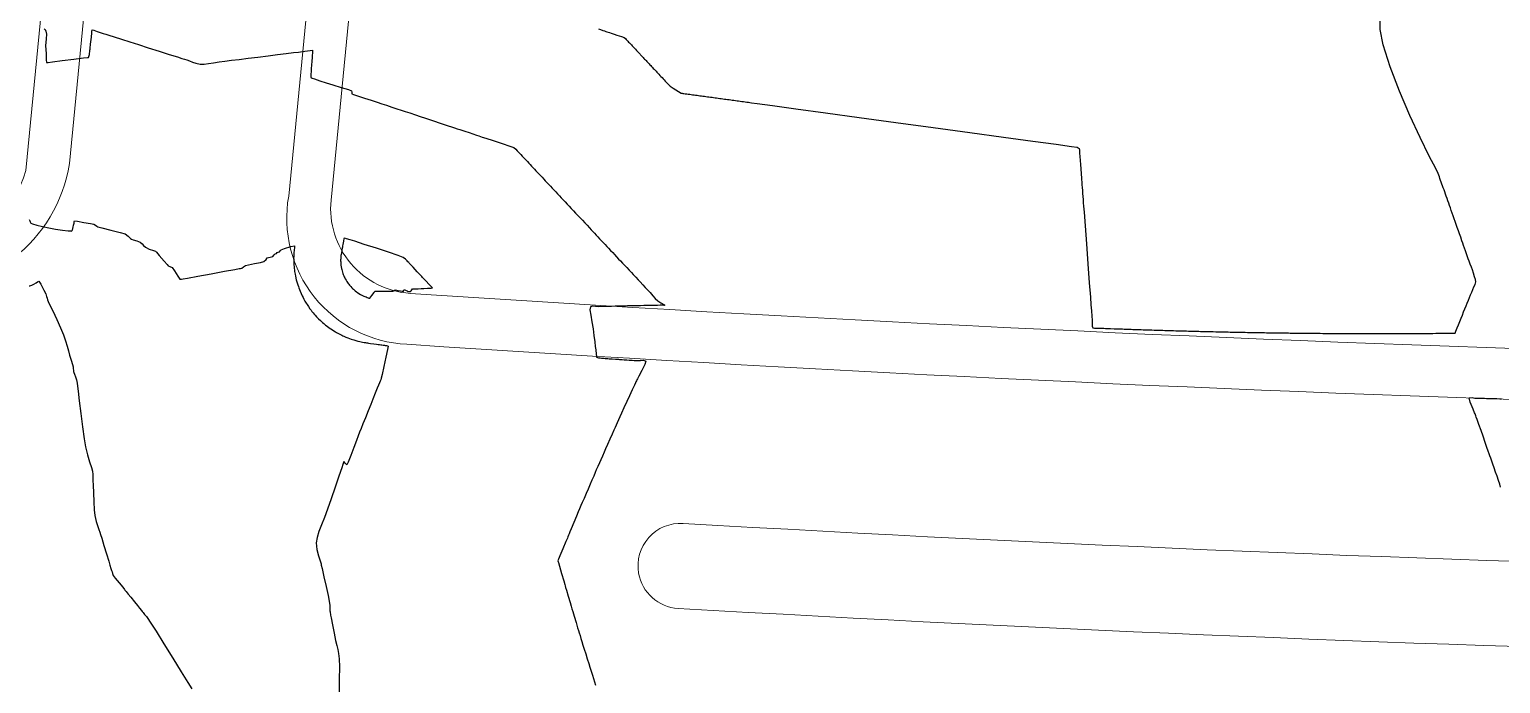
# Model space of a CAD drawing. Header units: millimetres. Extents: x 340454 to 342791, y 6993867 to 6995092.
# Drawn here: x 341446.2 to 341532.6, y 6994412.4 to 6994450.8 of the extents above; entities that cross this region are included whole.
import ezdxf

# ---------------------------------------------------------------- set-up
doc = ezdxf.new("R2010")
doc.units = ezdxf.units.MM
doc.header["$LTSCALE"] = 10
for name, color, linetype in [('T-HM-CURVA_INTERMEDIARIA', 45, 'Continuous'), ('T-HM-CURVA_MESTRA', 20, 'Continuous'), ('URB-Calçadas', 2, 'Continuous'), ('URB-Quadras', 3, 'Continuous')]:
    doc.layers.add(name, color=color, linetype=linetype)

msp = doc.modelspace()

# ---------------------------------------------------------------- linework, layer by layer
at = {"layer": 'T-HM-CURVA_INTERMEDIARIA', "color": 45, "linetype": 'Continuous', "lineweight": -3, "flags": 128}
for points, elevation in [([(341447.066, 6994450.877), (341447.108, 6994450.833), (341447.163, 6994450.734), (341447.189, 6994450.561), (341447.165, 6994450.287), (341447.144, 6994449.882), (341447.166, 6994449.433), (341447.179, 6994449.056), (341447.188, 6994448.894), (341447.237, 6994448.898), (341447.292, 6994448.907), (341447.538, 6994448.938), (341448.112, 6994449.009), (341448.794, 6994449.093), (341449.365, 6994449.164), (341449.606, 6994449.193), (341449.66, 6994449.193), (341449.686, 6994449.257), (341449.697, 6994449.309), (341449.71, 6994449.374), (341449.722, 6994449.449), (341449.732, 6994449.522), (341449.744, 6994449.62), (341449.75, 6994449.677), (341449.757, 6994449.74), (341449.783, 6994449.971), (341449.829, 6994450.388), (341449.856, 6994450.635), (341449.859, 6994450.736), (341449.876, 6994450.815), (341449.976, 6994450.793), (341450.165, 6994450.728), (341450.348, 6994450.665), (341450.515, 6994450.612), (341450.681, 6994450.559), (341450.855, 6994450.504), (341451.173, 6994450.403), (341451.596, 6994450.269), (341452.082, 6994450.114), (341452.593, 6994449.952), (341453.165, 6994449.77), (341453.801, 6994449.568), (341454.406, 6994449.376), (341454.885, 6994449.224), (341455.144, 6994449.142), (341455.303, 6994449.092), (341455.429, 6994449.052), (341455.588, 6994449.001), (341455.775, 6994448.927), (341455.971, 6994448.851), (341456.218, 6994448.801), (341456.443, 6994448.803), (341456.698, 6994448.837), (341456.992, 6994448.888), (341457.335, 6994448.939), (341457.665, 6994448.98), (341458.058, 6994449.028), (341458.512, 6994449.085), (341459.027, 6994449.148), (341459.601, 6994449.219), (341460.2, 6994449.293), (341460.767, 6994449.363), (341461.274, 6994449.426), (341461.689, 6994449.477), (341461.983, 6994449.514), (341462.364, 6994449.562), (341462.684, 6994449.603), (341462.821, 6994449.617), (341462.814, 6994449.519), (341462.808, 6994449.437), (341462.802, 6994449.359), (341462.789, 6994449.184), (341462.773, 6994448.975), (341462.757, 6994448.748), (341462.741, 6994448.539), (341462.734, 6994448.44), (341462.73, 6994448.388), (341462.727, 6994448.339), (341462.723, 6994448.261), (341462.72, 6994448.17), (341462.72, 6994448.104), (341462.723, 6994448.051), (341462.73, 6994447.998), (341462.789, 6994447.974), (341462.924, 6994447.931), (341463.24, 6994447.831), (341463.616, 6994447.711), (341464.001, 6994447.592), (341464.494, 6994447.44), (341464.921, 6994447.305), (341465.111, 6994447.236), (341465.113, 6994447.15), (341465.114, 6994447.064), (341465.23, 6994447.017), (341465.505, 6994446.927), (341465.872, 6994446.81), (341466.265, 6994446.682), (341466.604, 6994446.57), (341466.885, 6994446.476), (341467.158, 6994446.386), (341467.471, 6994446.282), (341467.774, 6994446.181), (341468.017, 6994446.101), (341468.249, 6994446.024), (341468.52, 6994445.934), (341468.859, 6994445.821), (341469.131, 6994445.731), (341469.439, 6994445.629), (341469.739, 6994445.529), (341469.979, 6994445.45), (341470.253, 6994445.359), (341470.543, 6994445.262), (341470.78, 6994445.184), (341470.977, 6994445.118), (341471.158, 6994445.058), (341471.308, 6994445.008), (341471.387, 6994444.982), (341471.462, 6994444.958), (341471.528, 6994444.936), (341471.583, 6994444.917), (341471.638, 6994444.899), (341471.761, 6994444.858), (341472.003, 6994444.778), (341472.223, 6994444.705), (341472.445, 6994444.631), (341472.586, 6994444.585), (341472.682, 6994444.553), (341472.777, 6994444.521), (341472.981, 6994444.456), (341473.424, 6994444.313), (341473.951, 6994444.142), (341474.403, 6994443.991), (341474.625, 6994443.908), (341474.748, 6994443.805), (341474.833, 6994443.713), (341474.904, 6994443.638), (341474.974, 6994443.563), (341475.046, 6994443.485), (341475.122, 6994443.405), (341475.197, 6994443.324), (341475.274, 6994443.242), (341475.352, 6994443.159), (341475.431, 6994443.074), (341475.511, 6994442.989), (341475.593, 6994442.901), (341475.676, 6994442.814), (341475.76, 6994442.723), (341475.845, 6994442.632), (341475.933, 6994442.539), (341476.02, 6994442.446), (341476.111, 6994442.349), (341476.201, 6994442.253), (341476.294, 6994442.153), (341476.388, 6994442.053), (341476.484, 6994441.95), (341476.581, 6994441.847), (341476.681, 6994441.741), (341476.78, 6994441.634), (341476.884, 6994441.524), (341476.987, 6994441.414), (341477.094, 6994441.3), (341477.2, 6994441.186), (341477.311, 6994441.068), (341477.421, 6994440.95), (341477.536, 6994440.827), (341477.651, 6994440.705), (341477.77, 6994440.578), (341477.889, 6994440.451), (341478.011, 6994440.32), (341478.135, 6994440.188), (341478.262, 6994440.052), (341478.391, 6994439.915), (341478.523, 6994439.774), (341478.657, 6994439.631), (341478.794, 6994439.485), (341478.932, 6994439.337), (341479.075, 6994439.185), (341479.177, 6994439.076), (341479.261, 6994438.986), (341479.367, 6994438.873), (341479.474, 6994438.759), (341479.562, 6994438.665), (341479.672, 6994438.548), (341479.783, 6994438.429), (341479.874, 6994438.332), (341479.989, 6994438.209), (341480.104, 6994438.086), (341480.2, 6994437.984), (341480.319, 6994437.857), (341480.44, 6994437.728), (341480.539, 6994437.622), (341480.664, 6994437.489), (341480.79, 6994437.354), (341480.893, 6994437.244), (341481.024, 6994437.105), (341481.155, 6994436.964), (341481.263, 6994436.849), (341481.4, 6994436.703), (341481.537, 6994436.557), (341481.65, 6994436.436), (341481.793, 6994436.284), (341481.936, 6994436.13), (341482.055, 6994436.004), (341482.204, 6994435.844), (341482.355, 6994435.684), (341482.479, 6994435.551), (341482.635, 6994435.384), (341482.8, 6994435.199), (341482.938, 6994435.043), (341483.087, 6994434.902), (341483.273, 6994434.775), (341483.44, 6994434.683), (341483.509, 6994434.637), (341483.436, 6994434.629), (341483.337, 6994434.635), (341483.225, 6994434.633), (341483.072, 6994434.631), (341482.906, 6994434.628), (341482.692, 6994434.624), (341482.574, 6994434.621), (341482.508, 6994434.62), (341482.443, 6994434.619), (341482.272, 6994434.615), (341482.075, 6994434.611), (341481.972, 6994434.609), (341481.869, 6994434.607), (341481.739, 6994434.604), (341481.577, 6994434.601), (341481.427, 6994434.598), (341481.303, 6994434.595), (341481.19, 6994434.592), (341481.078, 6994434.59), (341480.898, 6994434.585), (341480.741, 6994434.582), (341480.66, 6994434.58), (341480.58, 6994434.578), (341480.374, 6994434.572), (341480.184, 6994434.568), (341480.132, 6994434.566), (341480.081, 6994434.565), (341480.002, 6994434.563), (341479.833, 6994434.559), (341479.63, 6994434.553), (341479.433, 6994434.572), (341479.258, 6994434.592), (341479.13, 6994434.539), (341479.104, 6994434.367), (341479.148, 6994434.058), (341479.222, 6994433.667), (341479.29, 6994433.251), (341479.339, 6994432.852), (341479.384, 6994432.494), (341479.42, 6994432.206), (341479.443, 6994432.019), (341479.476, 6994431.764), (341479.492, 6994431.635), (341479.491, 6994431.585), (341479.542, 6994431.566), (341479.607, 6994431.555), (341479.696, 6994431.543), (341479.775, 6994431.534), (341479.838, 6994431.528), (341479.914, 6994431.52), (341480.002, 6994431.513), (341480.077, 6994431.507), (341480.156, 6994431.501), (341480.231, 6994431.496), (341480.308, 6994431.491), (341480.411, 6994431.484), (341480.602, 6994431.472), (341480.777, 6994431.461), (341480.842, 6994431.456), (341480.907, 6994431.452), (341480.999, 6994431.446), (341481.117, 6994431.439), (341481.267, 6994431.429), (341481.404, 6994431.42), (341481.494, 6994431.414), (341481.583, 6994431.409), (341481.708, 6994431.401), (341481.901, 6994431.388), (341482.071, 6994431.399), (341482.258, 6994431.409), (341482.379, 6994431.358), (341482.329, 6994431.153), (341482.159, 6994430.803), (341481.976, 6994430.468), (341481.887, 6994430.312), (341481.862, 6994430.259), (341481.837, 6994430.205), (341481.808, 6994430.142), (341481.775, 6994430.071), (341481.717, 6994429.946), (341481.587, 6994429.666), (341481.426, 6994429.316), (341481.272, 6994428.982), (341481.101, 6994428.606), (341480.96, 6994428.296), (341480.864, 6994428.082), (341480.784, 6994427.908), (341480.705, 6994427.734), (341480.642, 6994427.594), (341480.582, 6994427.459), (341480.507, 6994427.292), (341480.402, 6994427.057), (341480.272, 6994426.767), (341480.136, 6994426.461), (341480.026, 6994426.211), (341479.939, 6994426.011), (341479.838, 6994425.78), (341479.738, 6994425.554), (341479.658, 6994425.373), (341479.566, 6994425.163), (341479.479, 6994424.962), (341479.41, 6994424.803), (341479.323, 6994424.602), (341479.222, 6994424.369), (341479.12, 6994424.133), (341478.993, 6994423.84), (341478.877, 6994423.568), (341478.757, 6994423.287), (341478.651, 6994423.039), (341478.577, 6994422.865), (341478.498, 6994422.679), (341478.419, 6994422.493), (341478.316, 6994422.248), (341478.155, 6994421.865), (341478.003, 6994421.503), (341477.926, 6994421.319), (341477.881, 6994421.212), (341477.843, 6994421.12), (341477.81, 6994421.041), (341477.777, 6994420.961), (341477.691, 6994420.754), (341477.517, 6994420.334), (341477.345, 6994419.918), (341477.264, 6994419.723), (341477.242, 6994419.673), (341477.223, 6994419.622), (341477.236, 6994419.569), (341477.253, 6994419.516), (341477.311, 6994419.314), (341477.437, 6994418.882), (341477.563, 6994418.445), (341477.625, 6994418.23), (341477.649, 6994418.147), (341477.673, 6994418.064), (341477.724, 6994417.893), (341477.827, 6994417.543), (341477.936, 6994417.175), (341478.003, 6994416.949), (341478.049, 6994416.793), (341478.096, 6994416.636), (341478.174, 6994416.374), (341478.29, 6994415.991), (341478.382, 6994415.686), (341478.431, 6994415.524), (341478.47, 6994415.396), (341478.52, 6994415.234), (341478.575, 6994415.055), (341478.627, 6994414.886), (341478.693, 6994414.676), (341478.77, 6994414.425), (341478.853, 6994414.156), (341478.946, 6994413.856), (341479.029, 6994413.591), (341479.097, 6994413.379), (341479.173, 6994413.139), (341479.249, 6994412.898), (341479.31, 6994412.705), (341479.374, 6994412.504), (341479.431, 6994412.325)], 704), ([(341446.175, 6994439.682), (341446.213, 6994439.598), (341446.234, 6994439.53), (341446.267, 6994439.457), (341446.374, 6994439.421), (341446.624, 6994439.35), (341446.96, 6994439.266), (341447.322, 6994439.186), (341447.722, 6994439.117), (341448.141, 6994439.058), (341448.471, 6994439.017), (341448.607, 6994439.001), (341448.656, 6994438.989), (341448.698, 6994439.028), (341448.72, 6994439.079), (341448.737, 6994439.134), (341448.748, 6994439.18), (341448.76, 6994439.232), (341448.785, 6994439.345), (341448.811, 6994439.467), (341448.818, 6994439.538), (341448.833, 6994439.599), (341449.011, 6994439.574), (341449.393, 6994439.506), (341449.781, 6994439.434), (341449.978, 6994439.392), (341450.076, 6994439.334), (341450.143, 6994439.286), (341450.21, 6994439.244), (341450.447, 6994439.186), (341450.971, 6994439.058), (341451.517, 6994438.918), (341451.82, 6994438.827), (341451.984, 6994438.705), (341452.071, 6994438.618), (341452.128, 6994438.568), (341452.186, 6994438.523), (341452.292, 6994438.49), (341452.493, 6994438.427), (341452.691, 6994438.338), (341452.81, 6994438.238), (341452.892, 6994438.139), (341453.01, 6994438.04), (341453.232, 6994437.94), (341453.475, 6994437.858), (341453.594, 6994437.821), (341453.657, 6994437.748), (341453.818, 6994437.562), (341454.111, 6994437.223), (341454.273, 6994437.035), (341454.337, 6994436.961), (341454.432, 6994436.923), (341454.566, 6994436.85), (341454.703, 6994436.655), (341454.899, 6994436.347), (341455.022, 6994436.174), (341455.118, 6994436.168), (341455.222, 6994436.181), (341455.481, 6994436.228), (341456.088, 6994436.341), (341456.868, 6994436.486), (341457.647, 6994436.632), (341458.251, 6994436.745), (341458.503, 6994436.793), (341458.589, 6994436.805), (341458.672, 6994436.824), (341458.757, 6994436.893), (341458.873, 6994436.976), (341459.061, 6994437.02), (341459.406, 6994437.086), (341459.755, 6994437.155), (341459.953, 6994437.208), (341460.085, 6994437.332), (341460.152, 6994437.419), (341460.221, 6994437.436), (341460.331, 6994437.456), (341460.474, 6994437.498), (341460.558, 6994437.59), (341460.612, 6994437.662), (341460.703, 6994437.687), (341460.743, 6994437.737), (341460.804, 6994437.751), (341460.876, 6994437.773), (341460.921, 6994437.834), (341460.971, 6994437.898), (341461.177, 6994437.971), (341461.541, 6994438.084), (341461.753, 6994438.128), (341461.755, 6994438.002), (341461.733, 6994437.892), (341461.727, 6994437.826), (341461.722, 6994437.763), (341461.717, 6994437.697), (341461.712, 6994437.613), (341461.709, 6994437.506), (341461.706, 6994437.404), (341461.708, 6994437.348), (341461.709, 6994437.249), (341461.713, 6994437.114), (341461.721, 6994436.996), (341461.728, 6994436.914), (341461.733, 6994436.85), (341461.741, 6994436.79), (341461.75, 6994436.712), (341461.763, 6994436.617), (341461.777, 6994436.545), (341461.792, 6994436.473), (341461.817, 6994436.338), (341461.863, 6994436.128), (341461.916, 6994435.947), (341461.956, 6994435.828), (341461.982, 6994435.74), (341462.01, 6994435.651), (341462.048, 6994435.56), (341462.092, 6994435.46), (341462.146, 6994435.329), (341462.205, 6994435.192), (341462.26, 6994435.088), (341462.312, 6994434.993), (341462.37, 6994434.886), (341462.41, 6994434.812), (341462.445, 6994434.755), (341462.496, 6994434.679), (341462.576, 6994434.563), (341462.664, 6994434.434), (341462.727, 6994434.343), (341462.777, 6994434.279), (341462.815, 6994434.231), (341462.856, 6994434.183), (341462.908, 6994434.123), (341462.969, 6994434.052), (341463.048, 6994433.962), (341463.172, 6994433.841), (341463.285, 6994433.733), (341463.353, 6994433.667), (341463.406, 6994433.616), (341463.47, 6994433.561), (341463.522, 6994433.519), (341463.586, 6994433.469), (341463.671, 6994433.401), (341463.796, 6994433.306), (341463.985, 6994433.184), (341464.125, 6994433.095), (341464.17, 6994433.066), (341464.216, 6994433.037), (341464.374, 6994432.955), (341464.527, 6994432.876), (341464.588, 6994432.845), (341464.649, 6994432.817), (341464.698, 6994432.795), (341464.771, 6994432.764), (341464.895, 6994432.716), (341465.092, 6994432.644), (341465.24, 6994432.596), (341465.366, 6994432.559), (341465.481, 6994432.528), (341465.597, 6994432.501), (341465.744, 6994432.474), (341465.854, 6994432.456), (341465.926, 6994432.444), (341465.99, 6994432.433), (341466.042, 6994432.424), (341466.094, 6994432.415), (341466.211, 6994432.399), (341466.422, 6994432.37), (341466.562, 6994432.351), (341466.667, 6994432.336), (341466.754, 6994432.324), (341466.821, 6994432.315), (341466.888, 6994432.305), (341466.967, 6994432.295), (341467.031, 6994432.286), (341467.085, 6994432.278), (341467.156, 6994432.265), (341467.21, 6994432.256), (341467.265, 6994432.24), (341467.225, 6994432.044), (341467.126, 6994431.583), (341467.004, 6994431.031), (341466.899, 6994430.562), (341466.85, 6994430.349), (341466.817, 6994430.262), (341466.781, 6994430.176), (341466.739, 6994430.071), (341466.686, 6994429.937), (341466.619, 6994429.77), (341466.502, 6994429.478), (341466.36, 6994429.127), (341466.232, 6994428.809), (341466.078, 6994428.427), (341465.919, 6994428.031), (341465.775, 6994427.671), (341465.666, 6994427.396), (341465.582, 6994427.182), (341465.498, 6994426.967), (341465.39, 6994426.692), (341465.237, 6994426.286), (341465.062, 6994425.816), (341464.911, 6994425.425), (341464.827, 6994425.259), (341464.724, 6994425.356), (341464.654, 6994425.459), (341464.634, 6994425.399), (341464.615, 6994425.344), (341464.592, 6994425.278), (341464.526, 6994425.083), (341464.363, 6994424.602), (341464.143, 6994423.958), (341463.91, 6994423.272), (341463.703, 6994422.664), (341463.52, 6994422.168), (341463.343, 6994421.732), (341463.189, 6994421.346), (341463.078, 6994420.998), (341463.028, 6994420.679), (341463.062, 6994420.283), (341463.159, 6994419.91), (341463.262, 6994419.628), (341463.311, 6994419.506), (341463.317, 6994419.436), (341463.324, 6994419.366), (341463.371, 6994419.162), (341463.482, 6994418.687), (341463.617, 6994418.105), (341463.735, 6994417.575), (341463.798, 6994417.261), (341463.822, 6994417.001), (341463.83, 6994416.782), (341463.832, 6994416.68), (341463.845, 6994416.616), (341463.856, 6994416.561), (341463.865, 6994416.486), (341463.872, 6994416.432), (341463.905, 6994416.264), (341463.985, 6994415.863), (341464.082, 6994415.373), (341464.169, 6994414.94), (341464.235, 6994414.639), (341464.294, 6994414.406), (341464.343, 6994414.172), (341464.382, 6994413.868), (341464.395, 6994413.387), (341464.387, 6994412.655), (341464.37, 6994411.871)], 703), ([(341446.171, 6994435.779), (341446.224, 6994435.776), (341446.273, 6994435.792), (341446.328, 6994435.818), (341446.442, 6994435.877), (341446.583, 6994435.952), (341446.665, 6994436.016), (341446.741, 6994436.055), (341446.854, 6994435.874), (341447.038, 6994435.53), (341447.154, 6994435.299), (341447.201, 6994435.161), (341447.232, 6994435.049), (341447.261, 6994434.955), (341447.291, 6994434.863), (341447.373, 6994434.691), (341447.559, 6994434.302), (341447.794, 6994433.804), (341448.023, 6994433.304), (341448.189, 6994432.906), (341448.314, 6994432.544), (341448.406, 6994432.229), (341448.479, 6994431.953), (341448.545, 6994431.711), (341448.636, 6994431.41), (341448.711, 6994431.16), (341448.75, 6994431.024), (341448.768, 6994430.908), (341448.78, 6994430.816), (341448.789, 6994430.747), (341448.8, 6994430.678), (341448.835, 6994430.595), (341448.902, 6994430.435), (341448.961, 6994430.258), (341448.994, 6994430.068), (341449.012, 6994429.875), (341449.046, 6994429.597), (341449.117, 6994429.02), (341449.21, 6994428.272), (341449.313, 6994427.485), (341449.411, 6994426.788), (341449.491, 6994426.312), (341449.605, 6994425.85), (341449.727, 6994425.443), (341449.832, 6994425.113), (341449.893, 6994424.881), (341449.914, 6994424.691), (341449.917, 6994424.537), (341449.922, 6994424.344), (341449.932, 6994424.073), (341449.949, 6994423.621), (341449.971, 6994423.097), (341450, 6994422.613), (341450.034, 6994422.278), (341450.115, 6994421.924), (341450.207, 6994421.636), (341450.271, 6994421.455), (341450.319, 6994421.314), (341450.368, 6994421.173), (341450.435, 6994420.954), (341450.564, 6994420.526), (341450.714, 6994420.027), (341450.845, 6994419.595), (341450.914, 6994419.367), (341450.978, 6994419.17), (341451.014, 6994419.063), (341451.042, 6994418.972), (341451.066, 6994418.884), (341451.111, 6994418.761), (341451.226, 6994418.61), (341451.451, 6994418.334), (341451.67, 6994418.068), (341451.77, 6994417.947), (341451.802, 6994417.895), (341451.87, 6994417.811), (341451.993, 6994417.66), (341452.143, 6994417.478), (341452.362, 6994417.209), (341452.541, 6994416.99), (341452.664, 6994416.837), (341452.766, 6994416.709), (341452.812, 6994416.651), (341452.865, 6994416.585), (341452.955, 6994416.477), (341453.056, 6994416.357), (341453.104, 6994416.299), (341453.152, 6994416.241), (341453.286, 6994416.026), (341453.624, 6994415.484), (341454.089, 6994414.736), (341454.608, 6994413.903), (341455.103, 6994413.106), (341455.5, 6994412.467), (341455.724, 6994412.106)], 702), ([(341532.579, 6994423.959), (341532.524, 6994424.125), (341532.453, 6994424.333), (341532.366, 6994424.588), (341532.28, 6994424.839), (341532.194, 6994425.087), (341532.12, 6994425.302), (341532.06, 6994425.475), (341532, 6994425.648), (341531.948, 6994425.798), (341531.906, 6994425.917), (341531.853, 6994426.067), (341531.775, 6994426.289), (341531.673, 6994426.581), (341531.547, 6994426.938), (341531.429, 6994427.27), (341531.3, 6994427.628), (341531.196, 6994427.919), (341531.148, 6994428.053), (341531.119, 6994428.133), (341531.094, 6994428.202), (341531.073, 6994428.259), (341531.052, 6994428.315), (341530.956, 6994428.536), (341530.792, 6994428.94), (341530.731, 6994429.192), (341530.908, 6994429.212), (341531.056, 6994429.184), (341531.129, 6994429.182), (341531.284, 6994429.178), (341531.462, 6994429.174), (341531.544, 6994429.172), (341531.626, 6994429.169), (341531.743, 6994429.167), (341531.889, 6994429.163), (341532.006, 6994429.16), (341532.124, 6994429.157), (341532.356, 6994429.151), (341532.539, 6994429.147), (341532.621, 6994429.145)], 704)]:
    msp.add_lwpolyline(points, dxfattribs=dict(at, elevation=elevation))
at = {"layer": 'T-HM-CURVA_INTERMEDIARIA', "color": 45, "linetype": 'Continuous', "lineweight": -3, "elevation": 703, "flags": 128}
msp.add_lwpolyline([(341468.481, 6994437.119), (341468.46, 6994437.141), (341468.42, 6994437.185), (341468.362, 6994437.251), (341468.277, 6994437.339), (341468.132, 6994437.447), (341467.849, 6994437.557), (341467.278, 6994437.751), (341466.564, 6994437.985), (341465.853, 6994438.214), (341465.29, 6994438.393), (341465.023, 6994438.479), (341464.812, 6994438.549), (341464.704, 6994438.585), (341464.655, 6994438.557), (341464.626, 6994438.393), (341464.595, 6994438.205), (341464.581, 6994438.125), (341464.567, 6994438.044), (341464.544, 6994437.906), (341464.506, 6994437.684), (341464.486, 6994437.565), (341464.477, 6994437.498), (341464.471, 6994437.426), (341464.469, 6994437.368), (341464.466, 6994437.312), (341464.465, 6994437.247), (341464.467, 6994437.184), (341464.469, 6994437.128), (341464.474, 6994437.07), (341464.485, 6994436.985), (341464.498, 6994436.894), (341464.512, 6994436.8), (341464.53, 6994436.732), (341464.548, 6994436.665), (341464.57, 6994436.581), (341464.596, 6994436.511), (341464.622, 6994436.443), (341464.649, 6994436.368), (341464.679, 6994436.307), (341464.708, 6994436.248), (341464.735, 6994436.19), (341464.785, 6994436.109), (341464.835, 6994436.027), (341464.871, 6994435.968), (341464.909, 6994435.915), (341464.943, 6994435.872), (341464.984, 6994435.822), (341465.06, 6994435.737), (341465.13, 6994435.662), (341465.171, 6994435.618), (341465.212, 6994435.579), (341465.261, 6994435.538), (341465.314, 6994435.493), (341465.39, 6994435.435), (341465.454, 6994435.389), (341465.537, 6994435.332), (341465.635, 6994435.275), (341465.708, 6994435.234), (341465.753, 6994435.211), (341465.826, 6994435.177), (341465.886, 6994435.152), (341465.956, 6994435.123), (341466.018, 6994435.101), (341466.076, 6994435.081), (341466.129, 6994435.062), (341466.181, 6994435.05), (341466.305, 6994435.219), (341466.425, 6994435.391), (341466.47, 6994435.468), (341466.579, 6994435.469), (341466.784, 6994435.466), (341466.928, 6994435.463), (341467.042, 6994435.462), (341467.14, 6994435.461), (341467.232, 6994435.46), (341467.309, 6994435.459), (341467.37, 6994435.458), (341467.421, 6994435.458), (341467.476, 6994435.457), (341467.524, 6994435.472), (341467.581, 6994435.492), (341467.634, 6994435.516), (341467.688, 6994435.537), (341467.828, 6994435.512), (341467.983, 6994435.481), (341468.073, 6994435.46), (341468.146, 6994435.449), (341468.167, 6994435.508), (341468.187, 6994435.565), (341468.277, 6994435.526), (341468.362, 6994435.481), (341468.427, 6994435.446), (341468.485, 6994435.446), (341468.568, 6994435.445), (341468.606, 6994435.482), (341468.644, 6994435.536), (341468.687, 6994435.592), (341468.786, 6994435.598), (341468.862, 6994435.602), (341469.025, 6994435.611), (341469.186, 6994435.62), (341469.244, 6994435.623), (341469.353, 6994435.629), (341469.556, 6994435.64), (341469.686, 6994435.647), (341469.781, 6994435.648), (341469.852, 6994435.656), (341469.814, 6994435.703), (341469.76, 6994435.755), (341469.65, 6994435.871), (341469.487, 6994436.045), (341469.35, 6994436.192), (341469.275, 6994436.272), (341469.223, 6994436.327), (341469.134, 6994436.422), (341468.967, 6994436.601), (341468.84, 6994436.736), (341468.718, 6994436.867), (341468.601, 6994436.994), (341468.481, 6994437.119)], close=True, dxfattribs=at)
at = {"layer": 'T-HM-CURVA_MESTRA', "color": 20, "linetype": 'Continuous', "lineweight": -3, "elevation": 705, "flags": 128}
msp.add_lwpolyline([(341479.606, 6994450.871), (341479.728, 6994450.83), (341479.862, 6994450.785), (341479.959, 6994450.754), (341480.029, 6994450.73), (341480.089, 6994450.71), (341480.169, 6994450.684), (341480.258, 6994450.654), (341480.355, 6994450.622), (341480.418, 6994450.601), (341480.47, 6994450.584), (341480.531, 6994450.563), (341480.684, 6994450.513), (341480.964, 6994450.421), (341481.119, 6994450.368), (341481.185, 6994450.306), (341481.23, 6994450.259), (341481.277, 6994450.208), (341481.326, 6994450.157), (341481.376, 6994450.103), (341481.427, 6994450.048), (341481.48, 6994449.992), (341481.535, 6994449.933), (341481.592, 6994449.873), (341481.65, 6994449.81), (341481.711, 6994449.746), (341481.773, 6994449.679), (341481.838, 6994449.61), (341481.904, 6994449.539), (341481.939, 6994449.502), (341481.974, 6994449.465), (341482.009, 6994449.427), (341482.045, 6994449.388), (341482.082, 6994449.349), (341482.119, 6994449.309), (341482.158, 6994449.268), (341482.196, 6994449.227), (341482.236, 6994449.185), (341482.276, 6994449.142), (341482.317, 6994449.098), (341482.359, 6994449.053), (341482.402, 6994449.008), (341482.445, 6994448.961), (341482.49, 6994448.914), (341482.535, 6994448.866), (341482.581, 6994448.817), (341482.628, 6994448.767), (341482.676, 6994448.716), (341482.725, 6994448.663), (341482.774, 6994448.61), (341482.825, 6994448.556), (341482.877, 6994448.5), (341482.931, 6994448.443), (341482.985, 6994448.386), (341483.04, 6994448.326), (341483.097, 6994448.266), (341483.155, 6994448.204), (341483.214, 6994448.141), (341483.274, 6994448.076), (341483.336, 6994448.011), (341483.399, 6994447.943), (341483.464, 6994447.874), (341483.53, 6994447.803), (341483.598, 6994447.731), (341483.667, 6994447.657), (341483.736, 6994447.579), (341483.811, 6994447.503), (341483.997, 6994447.383), (341484.294, 6994447.198), (341484.453, 6994447.101), (341484.514, 6994447.093), (341484.563, 6994447.086), (341484.621, 6994447.078), (341484.696, 6994447.068), (341484.79, 6994447.055), (341484.874, 6994447.044), (341484.96, 6994447.032), (341485.045, 6994447.02), (341485.131, 6994447.009), (341485.217, 6994446.997), (341485.303, 6994446.985), (341485.39, 6994446.973), (341485.477, 6994446.962), (341485.564, 6994446.95), (341485.652, 6994446.938), (341485.739, 6994446.926), (341485.827, 6994446.914), (341485.916, 6994446.902), (341486.004, 6994446.889), (341486.093, 6994446.877), (341486.183, 6994446.865), (341486.272, 6994446.853), (341486.362, 6994446.841), (341486.452, 6994446.828), (341486.542, 6994446.816), (341486.633, 6994446.804), (341486.724, 6994446.791), (341486.815, 6994446.779), (341486.906, 6994446.766), (341486.998, 6994446.754), (341487.09, 6994446.741), (341487.182, 6994446.729), (341487.275, 6994446.716), (341487.368, 6994446.703), (341487.461, 6994446.691), (341487.554, 6994446.678), (341487.648, 6994446.665), (341487.741, 6994446.652), (341487.836, 6994446.639), (341487.93, 6994446.627), (341488.025, 6994446.614), (341488.12, 6994446.601), (341488.215, 6994446.588), (341488.31, 6994446.575), (341488.406, 6994446.562), (341488.502, 6994446.549), (341488.598, 6994446.535), (341488.929, 6994446.49), (341489.83, 6994446.368), (341491.198, 6994446.181), (341492.929, 6994445.946), (341494.918, 6994445.674), (341497.062, 6994445.382), (341499.258, 6994445.083), (341501.402, 6994444.79), (341503.39, 6994444.519), (341505.118, 6994444.283), (341506.483, 6994444.096), (341507.38, 6994443.973), (341507.707, 6994443.927), (341507.776, 6994443.889), (341507.834, 6994443.841), (341507.845, 6994443.751), (341507.849, 6994443.638), (341507.857, 6994443.533), (341507.865, 6994443.424), (341507.873, 6994443.314), (341507.882, 6994443.199), (341507.891, 6994443.083), (341507.9, 6994442.961), (341507.909, 6994442.839), (341507.919, 6994442.71), (341507.928, 6994442.581), (341507.939, 6994442.445), (341507.949, 6994442.308), (341507.96, 6994442.163), (341507.97, 6994442.019), (341507.982, 6994441.864), (341507.994, 6994441.711), (341508.006, 6994441.547), (341508.018, 6994441.383), (341508.031, 6994441.208), (341508.044, 6994441.031), (341508.058, 6994440.847), (341508.072, 6994440.658), (341508.087, 6994440.461), (341508.114, 6994440.107), (341508.174, 6994439.308), (341508.254, 6994438.236), (341508.342, 6994437.064), (341508.425, 6994435.963), (341508.489, 6994435.108), (341508.522, 6994434.67), (341508.549, 6994434.302), (341508.572, 6994434.001), (341508.589, 6994433.766), (341508.594, 6994433.569), (341508.596, 6994433.405), (341508.624, 6994433.31), (341508.74, 6994433.288), (341508.889, 6994433.299), (341509.057, 6994433.293), (341509.273, 6994433.285), (341509.386, 6994433.28), (341509.477, 6994433.277), (341509.675, 6994433.269), (341509.883, 6994433.261), (341509.949, 6994433.259), (341510.016, 6994433.257), (341510.193, 6994433.25), (341510.38, 6994433.243), (341510.463, 6994433.24), (341510.546, 6994433.237), (341510.706, 6994433.232), (341510.876, 6994433.226), (341510.973, 6994433.222), (341511.069, 6994433.219), (341511.217, 6994433.214), (341511.373, 6994433.209), (341511.48, 6994433.205), (341511.587, 6994433.202), (341511.725, 6994433.197), (341511.87, 6994433.192), (341511.986, 6994433.189), (341512.102, 6994433.185), (341512.231, 6994433.181), (341512.367, 6994433.177), (341512.491, 6994433.173), (341512.614, 6994433.169), (341512.738, 6994433.165), (341512.864, 6994433.161), (341512.997, 6994433.158), (341513.124, 6994433.154), (341513.242, 6994433.15), (341513.361, 6994433.147), (341513.499, 6994433.143), (341513.631, 6994433.139), (341513.745, 6994433.136), (341513.858, 6994433.133), (341514, 6994433.129), (341514.137, 6994433.125), (341514.246, 6994433.122), (341514.355, 6994433.119), (341514.5, 6994433.116), (341514.642, 6994433.112), (341514.748, 6994433.109), (341514.852, 6994433.107), (341514.955, 6994433.104), (341515.058, 6994433.102), (341515.202, 6994433.098), (341515.349, 6994433.094), (341515.456, 6994433.092), (341515.563, 6994433.089), (341515.703, 6994433.086), (341515.846, 6994433.083), (341515.957, 6994433.08), (341516.068, 6994433.078), (341516.204, 6994433.075), (341516.343, 6994433.072), (341516.458, 6994433.069), (341516.574, 6994433.067), (341516.705, 6994433.064), (341516.841, 6994433.061), (341516.96, 6994433.059), (341517.079, 6994433.057), (341517.206, 6994433.054), (341517.338, 6994433.052), (341517.461, 6994433.049), (341517.585, 6994433.047), (341517.71, 6994433.045), (341517.835, 6994433.042), (341517.965, 6994433.04), (341518.092, 6994433.038), (341518.212, 6994433.036), (341518.332, 6994433.034), (341518.467, 6994433.031), (341518.598, 6994433.029), (341518.714, 6994433.027), (341518.829, 6994433.026), (341518.969, 6994433.023), (341519.105, 6994433.021), (341519.216, 6994433.02), (341519.326, 6994433.018), (341519.471, 6994433.016), (341519.612, 6994433.014), (341519.718, 6994433.013), (341519.824, 6994433.011), (341519.974, 6994433.009), (341520.119, 6994433.007), (341520.22, 6994433.006), (341520.321, 6994433.005), (341520.476, 6994433.003), (341520.627, 6994433.001), (341520.724, 6994433), (341520.818, 6994432.999), (341520.91, 6994432.998), (341521.002, 6994432.997), (341521.16, 6994432.996), (341521.316, 6994432.994), (341521.402, 6994432.993), (341521.489, 6994432.993), (341521.653, 6994432.991), (341521.813, 6994432.99), (341521.894, 6994432.989), (341521.976, 6994432.988), (341522.145, 6994432.987), (341522.31, 6994432.986), (341522.386, 6994432.985), (341522.463, 6994432.985), (341522.637, 6994432.983), (341522.808, 6994432.982), (341522.879, 6994432.982), (341522.95, 6994432.982), (341523.129, 6994432.981), (341523.305, 6994432.98), (341523.371, 6994432.979), (341523.437, 6994432.979), (341523.621, 6994432.978), (341523.802, 6994432.977), (341523.863, 6994432.977), (341523.923, 6994432.977), (341524.113, 6994432.976), (341524.3, 6994432.976), (341524.355, 6994432.976), (341524.41, 6994432.976), (341524.605, 6994432.975), (341524.797, 6994432.975), (341524.847, 6994432.975), (341524.897, 6994432.975), (341525.097, 6994432.975), (341525.295, 6994432.975), (341525.384, 6994432.975), (341525.589, 6994432.975), (341525.792, 6994432.975), (341525.872, 6994432.975), (341526.081, 6994432.975), (341526.289, 6994432.976), (341526.359, 6994432.976), (341526.472, 6994432.976), (341526.675, 6994432.977), (341526.787, 6994432.977), (341526.846, 6994432.977), (341526.919, 6994432.978), (341527.085, 6994432.978), (341527.284, 6994432.979), (341527.451, 6994432.98), (341527.598, 6994432.981), (341527.782, 6994432.982), (341527.96, 6994432.983), (341528.101, 6994432.984), (341528.279, 6994432.985), (341528.457, 6994432.986), (341528.599, 6994432.987), (341528.777, 6994432.989), (341528.955, 6994432.99), (341529.096, 6994432.991), (341529.274, 6994432.993), (341529.497, 6994432.995), (341529.682, 6994432.997), (341529.772, 6994432.998), (341529.838, 6994432.995), (341529.9, 6994432.999), (341529.947, 6994433.105), (341530.022, 6994433.301), (341530.096, 6994433.483), (341530.181, 6994433.691), (341530.258, 6994433.88), (341530.333, 6994434.064), (341530.407, 6994434.245), (341530.479, 6994434.421), (341530.549, 6994434.595), (341530.618, 6994434.764), (341530.686, 6994434.93), (341530.752, 6994435.092), (341530.818, 6994435.253), (341530.881, 6994435.408), (341530.944, 6994435.564), (341531.005, 6994435.712), (341531.08, 6994435.857), (341531.124, 6994436.004), (341531.106, 6994436.143), (341531.052, 6994436.313), (341530.982, 6994436.52), (341530.919, 6994436.709), (341530.862, 6994436.865), (341530.795, 6994437.049), (341530.732, 6994437.229), (341530.681, 6994437.372), (341530.621, 6994437.541), (341530.562, 6994437.708), (341530.515, 6994437.841), (341530.459, 6994437.999), (341530.404, 6994438.155), (341530.36, 6994438.279), (341530.308, 6994438.427), (341530.236, 6994438.631), (341530.167, 6994438.827), (341530.099, 6994439.018), (341530.034, 6994439.202), (341529.971, 6994439.381), (341529.91, 6994439.554), (341529.85, 6994439.723), (341529.793, 6994439.886), (341529.735, 6994440.048), (341529.682, 6994440.199), (341529.628, 6994440.351), (341529.578, 6994440.494), (341529.527, 6994440.639), (341529.479, 6994440.774), (341529.431, 6994440.911), (341529.385, 6994441.04), (341529.339, 6994441.169), (341529.296, 6994441.292), (341529.253, 6994441.414), (341529.211, 6994441.531), (341529.17, 6994441.647), (341529.131, 6994441.759), (341529.092, 6994441.87), (341529.054, 6994441.976), (341529.017, 6994442.082), (341528.981, 6994442.184), (341528.946, 6994442.283), (341528.911, 6994442.382), (341528.765, 6994442.666), (341528.391, 6994443.405), (341527.862, 6994444.486), (341527.253, 6994445.794), (341526.637, 6994447.216), (341526.09, 6994448.637), (341525.685, 6994449.944), (341525.513, 6994450.831), (341525.497, 6994451.365)], dxfattribs=at)
at = {"layer": 'URB-Calçadas', "lineweight": 0}
for points in [[(341462.148, 6994583.263), (341455.773, 6994517.546, -0.469604), (341447.481, 6994511.319), (341447.481, 6994511.319), (341323.425, 6994526.082, 2.505871), (341322.711, 6994515.09), (341446.721, 6994500.318, -0.457908), (341453.358, 6994492.643), (341448.538, 6994442.956, -0.398793), (341439.073, 6994435.65), (341439.073, 6994435.65, -0.034561), (341322.289, 6994451.995, -0.062194), (341256.159, 6994486.217), (341063.331, 6994608.261), (340993.59, 6994654.346), (340972.95, 6994673.775), (340891.463, 6994782.889, -0.419832), (340892.118, 6994787.121), (340913.215, 6994802.257)], [(341549.964, 6994572.578), (341544.441, 6994513.129, 0.441915), (341552.414, 6994504.389), (341573.451, 6994504.41, -2.636759), (341572.626, 6994493.167, -0.012632), (341474.754, 6994497.063, 0.571181), (341474.754, 6994497.063, 0.423438), (341466.244, 6994490.841), (341461.414, 6994441.05, 0.451996), (341468.35, 6994432.344, 0.01745), (341608.104, 6994427.975, 0.093596), (341651.192, 6994436.869, 0.2812), (341724.28, 6994553.693)], [(341484.568, 6994421.82, 0.016327), (341615.981, 6994418.519, -0.416424), (341618.5, 6994416.019, -0.412007), (341616.019, 6994413.519, -0.016327), (341484.279, 6994416.828, -0.348503), (341481.961, 6994418.897, -0.483126), (341484.568, 6994421.82)]]:
    msp.add_lwpolyline(points, format="xyb", dxfattribs=at)
at = {"layer": 'URB-Quadras', "color": 252, "lineweight": 0}
msp.add_lwpolyline([(341572.659, 6994506.386, -2.326577), (341571.688, 6994491.18, -0.012591), (341474.035, 6994495.106, 0.405063), (341468.732, 6994490.599), (341463.902, 6994440.809, 0.423192), (341468.548, 6994435.337, 0.017447), (341608.073, 6994430.975, 0.093313), (341649.949, 6994439.602, 0.275349), (341721.223, 6994551.03)], format="xyb", dxfattribs=at)
for points in [[(341314.966, 6994511.233, 0.224514), (341323.331, 6994513.002), (341446.484, 6994498.332, -0.407826), (341450.869, 6994492.884), (341445.987, 6994442.551, -0.333229), (341440.703, 6994438.544, -0.033289), (341328.539, 6994453.761, 0.054917), (341317.193, 6994485.839, -0.039219), (341316.129, 6994490.762, -0.006575), (341315.526, 6994503.486, 0.042663)], [(341593.079, 6994487.975), (341593.079, 6994490.975), (341586.885, 6994490.975, -0.428222), (341571.688, 6994491.18, -0.012591), (341474.035, 6994495.106, 0.405063), (341468.732, 6994490.599), (341463.902, 6994440.809, 0.423192), (341468.548, 6994435.337, 0.017447), (341608.073, 6994430.975, 0.065575), (341637.921, 6994435.426)]]:
    msp.add_lwpolyline(points, format="xyb", close=True, dxfattribs=at)

doc.saveas('drawing.dxf')
